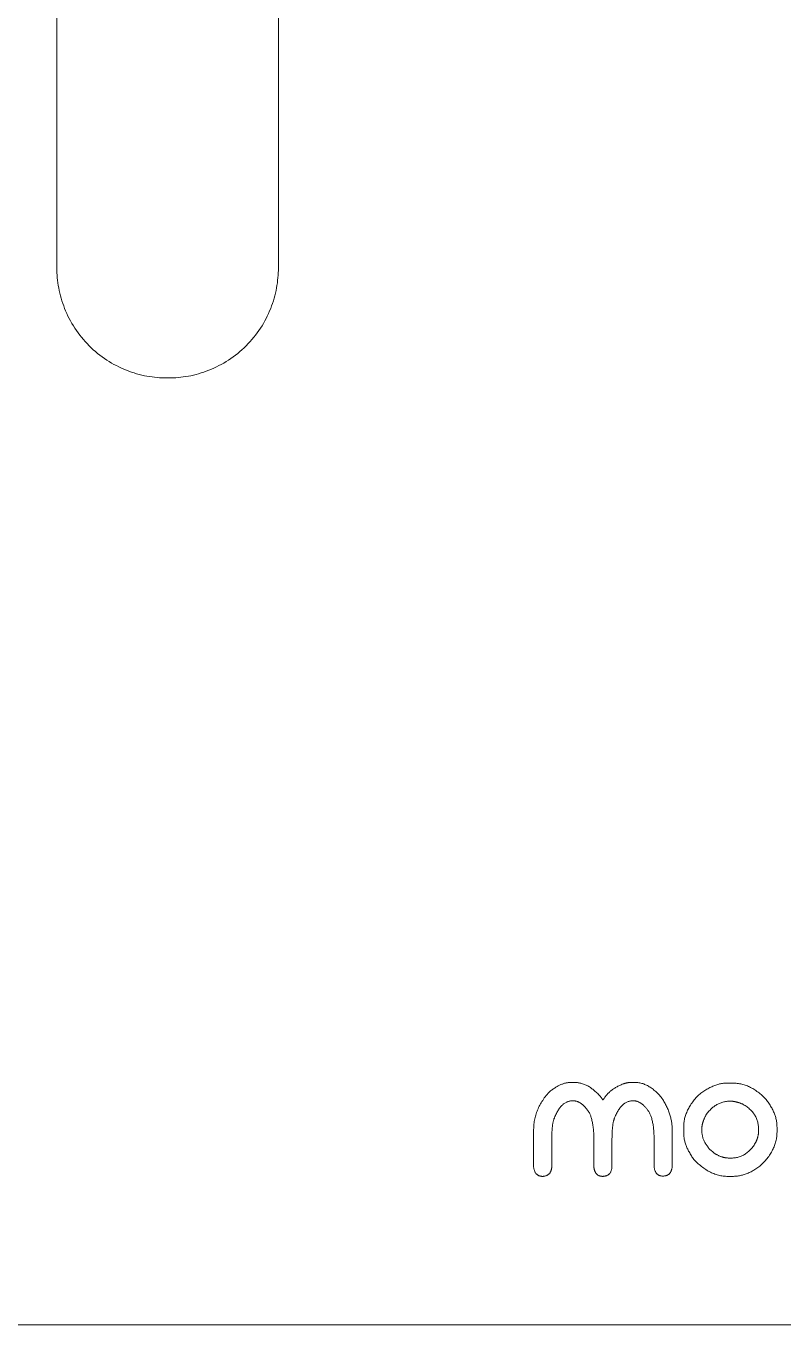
# Model space of a CAD drawing. Header units: metres. Extents: x -2538 to 7610, y -1082 to -498.
# Drawn here: x 1658.1 to 1726.9, y -1081.9 to -963.8 of the extents above; entities that cross this region are included whole.
import ezdxf

# ---------------------------------------------------------------- set-up
doc = ezdxf.new("R2010")
doc.units = ezdxf.units.M
doc.linetypes.add('AUSGEZOGEN', pattern=[0])
doc.layers.add('Standard', color=7, linetype='AUSGEZOGEN', lineweight=25)

msp = doc.modelspace()

# ---------------------------------------------------------------- linework, layer by layer
at = {"layer": 'Standard', "color": 7, "linetype": 'AUSGEZOGEN', "lineweight": 13}
for points in [[(1248.49, -1081.87), (1810.49, -1081.87), (1810.49, -519.87), (1248.49, -519.87), (1248.49, -1081.87)], [(1707.67, -1059.84), (1707.67, -1059.84), (1707.67, -1059.84), (1707.67, -1059.84), (1707.68, -1059.84), (1707.69, -1059.84), (1707.7, -1059.84), (1707.71, -1059.84), (1707.72, -1059.84), (1707.74, -1059.84), (1707.75, -1059.84), (1707.77, -1059.84), (1707.78, -1059.84), (1707.8, -1059.84), (1707.81, -1059.84), (1707.83, -1059.84), (1707.85, -1059.84), (1707.86, -1059.84), (1707.88, -1059.84), (1707.89, -1059.84), (1707.91, -1059.84), (1707.92, -1059.84), (1707.94, -1059.84), (1707.95, -1059.84), (1707.96, -1059.84), (1707.97, -1059.84), (1707.98, -1059.84), (1707.98, -1059.84), (1707.99, -1059.84), (1707.99, -1059.84), (1707.99, -1059.84), (1708.08, -1059.84), (1708.16, -1059.84), (1708.24, -1059.85), (1708.32, -1059.86), (1708.4, -1059.87), (1708.48, -1059.89), (1708.56, -1059.9), (1708.64, -1059.93), (1708.72, -1059.95), (1708.8, -1059.98), (1708.88, -1060.01), (1708.96, -1060.04), (1709.03, -1060.07), (1709.11, -1060.11), (1709.19, -1060.15), (1709.27, -1060.19), (1709.34, -1060.24), (1709.42, -1060.29), (1709.5, -1060.34), (1709.57, -1060.4), (1709.65, -1060.45), (1709.72, -1060.51), (1709.8, -1060.58), (1709.87, -1060.64), (1709.95, -1060.71), (1710.02, -1060.78), (1710.1, -1060.85), (1710.17, -1060.93), (1710.24, -1061.01), (1710.32, -1061.09), (1710.33, -1061.11), (1710.35, -1061.13), (1710.36, -1061.15), (1710.37, -1061.16), (1710.38, -1061.18), (1710.4, -1061.19), (1710.41, -1061.21), (1710.42, -1061.22), (1710.43, -1061.24), (1710.44, -1061.25), (1710.45, -1061.26), (1710.46, -1061.28), (1710.47, -1061.29), (1710.47, -1061.3), (1710.48, -1061.31), (1710.49, -1061.32), (1710.5, -1061.33), (1710.5, -1061.34), (1710.51, -1061.35), (1710.51, -1061.36), (1710.52, -1061.37), (1710.52, -1061.38), (1710.52, -1061.38), (1710.53, -1061.39), (1710.53, -1061.4), (1710.53, -1061.4), (1710.53, -1061.41), (1710.54, -1061.41), (1710.54, -1061.42), (1710.54, -1061.42), (1710.54, -1061.42), (1710.54, -1061.42), (1710.54, -1061.42), (1710.54, -1061.42), (1710.54, -1061.42), (1710.54, -1061.42), (1710.54, -1061.42), (1710.55, -1061.42), (1710.55, -1061.42), (1710.55, -1061.42), (1710.55, -1061.42), (1710.56, -1061.42), (1710.56, -1061.42), (1710.56, -1061.42), (1710.56, -1061.42), (1710.57, -1061.42), (1710.57, -1061.42), (1710.57, -1061.42), (1710.57, -1061.42), (1710.58, -1061.42), (1710.58, -1061.42), (1710.58, -1061.42), (1710.58, -1061.42), (1710.59, -1061.42), (1710.59, -1061.42), (1710.59, -1061.42), (1710.59, -1061.42), (1710.59, -1061.42), (1710.59, -1061.42), (1710.59, -1061.42), (1710.63, -1061.36), (1710.67, -1061.29), (1710.71, -1061.23), (1710.75, -1061.17), (1710.8, -1061.11), (1710.84, -1061.05), (1710.89, -1060.99), (1710.94, -1060.93), (1710.99, -1060.88), (1711.04, -1060.82), (1711.09, -1060.77), (1711.15, -1060.71), (1711.2, -1060.66), (1711.26, -1060.61), (1711.32, -1060.56), (1711.38, -1060.52), (1711.44, -1060.47), (1711.51, -1060.42), (1711.57, -1060.38), (1711.64, -1060.34), (1711.71, -1060.3), (1711.78, -1060.25), (1711.85, -1060.22), (1711.92, -1060.18), (1712, -1060.14), (1712.07, -1060.1), (1712.15, -1060.07), (1712.23, -1060.04), (1712.31, -1060), (1712.4, -1059.97), (1712.42, -1059.96), (1712.44, -1059.96), (1712.47, -1059.95), (1712.49, -1059.94), (1712.51, -1059.93), (1712.54, -1059.92), (1712.56, -1059.92), (1712.59, -1059.91), (1712.61, -1059.9), (1712.64, -1059.9), (1712.66, -1059.89), (1712.68, -1059.89), (1712.71, -1059.88), (1712.73, -1059.87), (1712.76, -1059.87), (1712.78, -1059.87), (1712.81, -1059.86), (1712.83, -1059.86), (1712.86, -1059.85), (1712.88, -1059.85), (1712.91, -1059.85), (1712.93, -1059.85), (1712.96, -1059.84), (1712.98, -1059.84), (1713.01, -1059.84), (1713.03, -1059.84), (1713.06, -1059.84), (1713.08, -1059.84), (1713.11, -1059.84), (1713.13, -1059.84), (1713.14, -1059.84), (1713.14, -1059.84), (1713.14, -1059.84), (1713.15, -1059.84), (1713.16, -1059.84), (1713.17, -1059.84), (1713.18, -1059.84), (1713.19, -1059.84), (1713.2, -1059.84), (1713.22, -1059.84), (1713.23, -1059.84), (1713.25, -1059.84), (1713.27, -1059.84), (1713.28, -1059.84), (1713.3, -1059.84), (1713.31, -1059.84), (1713.33, -1059.84), (1713.35, -1059.84), (1713.36, -1059.84), (1713.38, -1059.84), (1713.39, -1059.84), (1713.4, -1059.84), (1713.42, -1059.84), (1713.43, -1059.84), (1713.44, -1059.84), (1713.45, -1059.84), (1713.45, -1059.84), (1713.46, -1059.84), (1713.46, -1059.84), (1713.46, -1059.84), (1713.55, -1059.84), (1713.64, -1059.84), (1713.73, -1059.85), (1713.82, -1059.86), (1713.91, -1059.88), (1714, -1059.9), (1714.09, -1059.92), (1714.18, -1059.94), (1714.27, -1059.97), (1714.35, -1060.01), (1714.44, -1060.04), (1714.53, -1060.08), (1714.61, -1060.12), (1714.7, -1060.17), (1714.78, -1060.22), (1714.87, -1060.27), (1714.95, -1060.33), (1715.03, -1060.39), (1715.12, -1060.45), (1715.2, -1060.52), (1715.28, -1060.59), (1715.36, -1060.66), (1715.45, -1060.74), (1715.53, -1060.82), (1715.61, -1060.9), (1715.69, -1060.99), (1715.77, -1061.08), (1715.85, -1061.17), (1715.93, -1061.27), (1716.01, -1061.37), (1716.06, -1061.46), (1716.11, -1061.56), (1716.17, -1061.65), (1716.22, -1061.74), (1716.26, -1061.84), (1716.31, -1061.93), (1716.35, -1062.02), (1716.4, -1062.12), (1716.44, -1062.21), (1716.48, -1062.3), (1716.51, -1062.4), (1716.55, -1062.49), (1716.58, -1062.58), (1716.61, -1062.67), (1716.64, -1062.77), (1716.67, -1062.86), (1716.69, -1062.95), (1716.72, -1063.04), (1716.74, -1063.13), (1716.76, -1063.22), (1716.78, -1063.31), (1716.79, -1063.41), (1716.81, -1063.5), (1716.82, -1063.59), (1716.83, -1063.68), (1716.84, -1063.77), (1716.84, -1063.86), (1716.85, -1063.95), (1716.85, -1064.04), (1716.85, -1064.13), (1716.85, -1064.14), (1716.85, -1064.17), (1716.85, -1064.22), (1716.85, -1064.29), (1716.85, -1064.38), (1716.85, -1064.48), (1716.85, -1064.59), (1716.85, -1064.72), (1716.85, -1064.86), (1716.85, -1065), (1716.85, -1065.15), (1716.85, -1065.31), (1716.85, -1065.48), (1716.85, -1065.64), (1716.85, -1065.81), (1716.85, -1065.98), (1716.85, -1066.14), (1716.85, -1066.31), (1716.85, -1066.47), (1716.85, -1066.62), (1716.85, -1066.77), (1716.85, -1066.9), (1716.85, -1067.03), (1716.85, -1067.14), (1716.85, -1067.24), (1716.85, -1067.33), (1716.85, -1067.4), (1716.85, -1067.45), (1716.85, -1067.48), (1716.85, -1067.49), (1716.85, -1067.55), (1716.84, -1067.6), (1716.83, -1067.65), (1716.82, -1067.7), (1716.8, -1067.75), (1716.79, -1067.8), (1716.77, -1067.84), (1716.76, -1067.88), (1716.74, -1067.92), (1716.72, -1067.96), (1716.7, -1068), (1716.67, -1068.03), (1716.65, -1068.07), (1716.62, -1068.1), (1716.6, -1068.13), (1716.57, -1068.16), (1716.54, -1068.18), (1716.51, -1068.2), (1716.47, -1068.23), (1716.44, -1068.25), (1716.4, -1068.26), (1716.36, -1068.28), (1716.32, -1068.29), (1716.28, -1068.31), (1716.24, -1068.32), (1716.2, -1068.32), (1716.15, -1068.33), (1716.1, -1068.34), (1716.05, -1068.34), (1716.01, -1068.34), (1715.96, -1068.34), (1715.92, -1068.34), (1715.87, -1068.33), (1715.83, -1068.32), (1715.79, -1068.32), (1715.75, -1068.31), (1715.72, -1068.29), (1715.68, -1068.28), (1715.65, -1068.26), (1715.61, -1068.25), (1715.58, -1068.23), (1715.55, -1068.2), (1715.52, -1068.18), (1715.49, -1068.16), (1715.47, -1068.13), (1715.44, -1068.1), (1715.41, -1068.07), (1715.39, -1068.03), (1715.37, -1068), (1715.35, -1067.96), (1715.33, -1067.92), (1715.31, -1067.88), (1715.29, -1067.84), (1715.28, -1067.8), (1715.26, -1067.75), (1715.25, -1067.7), (1715.24, -1067.65), (1715.23, -1067.6), (1715.22, -1067.55), (1715.21, -1067.49), (1715.21, -1067.48), (1715.21, -1067.46), (1715.21, -1067.42), (1715.21, -1067.37), (1715.21, -1067.31), (1715.21, -1067.24), (1715.21, -1067.15), (1715.21, -1067.06), (1715.21, -1066.96), (1715.21, -1066.85), (1715.21, -1066.74), (1715.21, -1066.63), (1715.21, -1066.51), (1715.21, -1066.38), (1715.21, -1066.26), (1715.21, -1066.14), (1715.21, -1066.02), (1715.21, -1065.9), (1715.21, -1065.78), (1715.21, -1065.67), (1715.21, -1065.56), (1715.21, -1065.46), (1715.21, -1065.37), (1715.21, -1065.29), (1715.21, -1065.21), (1715.21, -1065.15), (1715.21, -1065.1), (1715.21, -1065.06), (1715.21, -1065.04), (1715.21, -1065.03), (1715.21, -1064.9), (1715.21, -1064.77), (1715.21, -1064.65), (1715.2, -1064.53), (1715.2, -1064.41), (1715.19, -1064.29), (1715.18, -1064.18), (1715.17, -1064.07), (1715.16, -1063.96), (1715.15, -1063.86), (1715.13, -1063.75), (1715.12, -1063.65), (1715.1, -1063.56), (1715.08, -1063.46), (1715.06, -1063.37), (1715.04, -1063.28), (1715.02, -1063.2), (1715, -1063.11), (1714.97, -1063.03), (1714.94, -1062.95), (1714.92, -1062.88), (1714.89, -1062.81), (1714.86, -1062.74), (1714.83, -1062.67), (1714.79, -1062.6), (1714.76, -1062.54), (1714.72, -1062.48), (1714.69, -1062.43), (1714.65, -1062.37), (1714.61, -1062.32), (1714.57, -1062.27), (1714.53, -1062.22), (1714.49, -1062.17), (1714.45, -1062.12), (1714.41, -1062.07), (1714.37, -1062.03), (1714.33, -1061.99), (1714.29, -1061.95), (1714.25, -1061.91), (1714.21, -1061.87), (1714.17, -1061.83), (1714.13, -1061.8), (1714.09, -1061.77), (1714.05, -1061.74), (1714.01, -1061.71), (1713.96, -1061.68), (1713.92, -1061.66), (1713.88, -1061.64), (1713.84, -1061.61), (1713.8, -1061.6), (1713.76, -1061.58), (1713.72, -1061.56), (1713.67, -1061.55), (1713.63, -1061.54), (1713.59, -1061.53), (1713.55, -1061.52), (1713.51, -1061.51), (1713.46, -1061.51), (1713.42, -1061.5), (1713.38, -1061.5), (1713.38, -1061.5), (1713.38, -1061.5), (1713.38, -1061.5), (1713.37, -1061.5), (1713.37, -1061.5), (1713.36, -1061.5), (1713.36, -1061.5), (1713.35, -1061.5), (1713.34, -1061.5), (1713.34, -1061.5), (1713.33, -1061.5), (1713.32, -1061.5), (1713.31, -1061.5), (1713.31, -1061.5), (1713.3, -1061.5), (1713.29, -1061.5), (1713.28, -1061.5), (1713.27, -1061.5), (1713.27, -1061.5), (1713.26, -1061.5), (1713.25, -1061.5), (1713.24, -1061.5), (1713.24, -1061.5), (1713.23, -1061.5), (1713.23, -1061.5), (1713.22, -1061.5), (1713.22, -1061.5), (1713.22, -1061.5), (1713.22, -1061.5), (1713.22, -1061.5), (1713.15, -1061.51), (1713.09, -1061.51), (1713.03, -1061.52), (1712.97, -1061.53), (1712.91, -1061.55), (1712.85, -1061.57), (1712.79, -1061.59), (1712.73, -1061.61), (1712.68, -1061.64), (1712.62, -1061.67), (1712.56, -1061.71), (1712.51, -1061.75), (1712.45, -1061.79), (1712.4, -1061.84), (1712.35, -1061.89), (1712.3, -1061.94), (1712.24, -1062), (1712.19, -1062.06), (1712.14, -1062.12), (1712.09, -1062.18), (1712.04, -1062.25), (1711.99, -1062.33), (1711.95, -1062.4), (1711.9, -1062.48), (1711.85, -1062.57), (1711.81, -1062.65), (1711.76, -1062.74), (1711.72, -1062.84), (1711.67, -1062.93), (1711.63, -1063.04), (1711.61, -1063.07), (1711.6, -1063.11), (1711.58, -1063.15), (1711.57, -1063.19), (1711.55, -1063.24), (1711.54, -1063.28), (1711.53, -1063.33), (1711.52, -1063.38), (1711.5, -1063.43), (1711.49, -1063.49), (1711.48, -1063.54), (1711.47, -1063.6), (1711.46, -1063.66), (1711.45, -1063.73), (1711.45, -1063.79), (1711.44, -1063.86), (1711.43, -1063.93), (1711.42, -1064), (1711.42, -1064.07), (1711.41, -1064.14), (1711.41, -1064.22), (1711.4, -1064.3), (1711.4, -1064.38), (1711.39, -1064.46), (1711.39, -1064.55), (1711.39, -1064.64), (1711.39, -1064.72), (1711.39, -1064.82), (1711.38, -1064.91), (1711.38, -1065), (1711.38, -1065.01), (1711.38, -1065.04), (1711.38, -1065.07), (1711.38, -1065.13), (1711.38, -1065.19), (1711.38, -1065.27), (1711.38, -1065.35), (1711.38, -1065.45), (1711.38, -1065.55), (1711.38, -1065.66), (1711.38, -1065.77), (1711.38, -1065.89), (1711.38, -1066.01), (1711.38, -1066.14), (1711.38, -1066.26), (1711.38, -1066.39), (1711.38, -1066.51), (1711.38, -1066.63), (1711.38, -1066.75), (1711.38, -1066.87), (1711.38, -1066.98), (1711.38, -1067.08), (1711.38, -1067.17), (1711.38, -1067.26), (1711.38, -1067.33), (1711.38, -1067.4), (1711.38, -1067.45), (1711.38, -1067.49), (1711.38, -1067.51), (1711.38, -1067.52), (1711.38, -1067.58), (1711.37, -1067.63), (1711.36, -1067.68), (1711.35, -1067.73), (1711.34, -1067.78), (1711.32, -1067.82), (1711.31, -1067.87), (1711.29, -1067.91), (1711.27, -1067.95), (1711.25, -1067.99), (1711.23, -1068.03), (1711.21, -1068.06), (1711.18, -1068.09), (1711.16, -1068.13), (1711.13, -1068.16), (1711.1, -1068.18), (1711.07, -1068.21), (1711.04, -1068.23), (1711, -1068.25), (1710.97, -1068.27), (1710.93, -1068.29), (1710.89, -1068.31), (1710.85, -1068.32), (1710.81, -1068.33), (1710.77, -1068.34), (1710.73, -1068.35), (1710.68, -1068.36), (1710.63, -1068.36), (1710.59, -1068.37), (1710.54, -1068.37), (1710.49, -1068.37), (1710.45, -1068.36), (1710.41, -1068.36), (1710.36, -1068.35), (1710.32, -1068.34), (1710.29, -1068.33), (1710.25, -1068.32), (1710.21, -1068.31), (1710.18, -1068.29), (1710.14, -1068.27), (1710.11, -1068.25), (1710.08, -1068.23), (1710.05, -1068.21), (1710.02, -1068.18), (1710, -1068.16), (1709.97, -1068.13), (1709.95, -1068.09), (1709.92, -1068.06), (1709.9, -1068.03), (1709.88, -1067.99), (1709.86, -1067.95), (1709.84, -1067.91), (1709.83, -1067.87), (1709.81, -1067.82), (1709.8, -1067.78), (1709.78, -1067.73), (1709.77, -1067.68), (1709.76, -1067.63), (1709.75, -1067.58), (1709.74, -1067.52), (1709.74, -1067.51), (1709.74, -1067.49), (1709.74, -1067.45), (1709.74, -1067.4), (1709.74, -1067.34), (1709.74, -1067.26), (1709.74, -1067.18), (1709.74, -1067.08), (1709.74, -1066.98), (1709.74, -1066.87), (1709.74, -1066.76), (1709.74, -1066.64), (1709.74, -1066.52), (1709.74, -1066.4), (1709.74, -1066.28), (1709.74, -1066.15), (1709.74, -1066.03), (1709.74, -1065.91), (1709.74, -1065.79), (1709.74, -1065.68), (1709.74, -1065.57), (1709.74, -1065.47), (1709.74, -1065.37), (1709.74, -1065.29), (1709.74, -1065.22), (1709.74, -1065.15), (1709.74, -1065.1), (1709.74, -1065.06), (1709.74, -1065.04), (1709.74, -1065.03), (1709.74, -1064.9), (1709.74, -1064.77), (1709.74, -1064.65), (1709.73, -1064.53), (1709.73, -1064.41), (1709.72, -1064.29), (1709.71, -1064.18), (1709.7, -1064.07), (1709.69, -1063.96), (1709.68, -1063.86), (1709.66, -1063.75), (1709.65, -1063.65), (1709.63, -1063.56), (1709.61, -1063.46), (1709.59, -1063.37), (1709.57, -1063.28), (1709.55, -1063.2), (1709.53, -1063.11), (1709.5, -1063.03), (1709.48, -1062.95), (1709.45, -1062.88), (1709.42, -1062.81), (1709.39, -1062.74), (1709.36, -1062.67), (1709.33, -1062.6), (1709.29, -1062.54), (1709.26, -1062.48), (1709.22, -1062.43), (1709.18, -1062.37), (1709.14, -1062.32), (1709.1, -1062.27), (1709.06, -1062.22), (1709.02, -1062.17), (1708.98, -1062.12), (1708.94, -1062.07), (1708.9, -1062.03), (1708.86, -1061.99), (1708.82, -1061.95), (1708.78, -1061.91), (1708.74, -1061.87), (1708.7, -1061.83), (1708.66, -1061.8), (1708.62, -1061.77), (1708.58, -1061.74), (1708.54, -1061.71), (1708.5, -1061.68), (1708.45, -1061.66), (1708.41, -1061.64), (1708.37, -1061.61), (1708.33, -1061.6), (1708.29, -1061.58), (1708.25, -1061.56), (1708.21, -1061.55), (1708.16, -1061.54), (1708.12, -1061.53), (1708.08, -1061.52), (1708.04, -1061.51), (1708, -1061.51), (1707.95, -1061.5), (1707.91, -1061.5), (1707.91, -1061.5), (1707.91, -1061.5), (1707.91, -1061.5), (1707.9, -1061.5), (1707.9, -1061.5), (1707.89, -1061.5), (1707.89, -1061.5), (1707.88, -1061.5), (1707.88, -1061.5), (1707.87, -1061.5), (1707.86, -1061.5), (1707.85, -1061.5), (1707.85, -1061.5), (1707.84, -1061.5), (1707.83, -1061.5), (1707.82, -1061.5), (1707.81, -1061.5), (1707.81, -1061.5), (1707.8, -1061.5), (1707.79, -1061.5), (1707.78, -1061.5), (1707.78, -1061.5), (1707.77, -1061.5), (1707.76, -1061.5), (1707.76, -1061.5), (1707.76, -1061.5), (1707.75, -1061.5), (1707.75, -1061.5), (1707.75, -1061.5), (1707.75, -1061.5), (1707.68, -1061.51), (1707.62, -1061.51), (1707.56, -1061.52), (1707.5, -1061.53), (1707.44, -1061.55), (1707.38, -1061.57), (1707.32, -1061.59), (1707.27, -1061.61), (1707.21, -1061.64), (1707.15, -1061.67), (1707.1, -1061.71), (1707.04, -1061.75), (1706.99, -1061.79), (1706.93, -1061.84), (1706.88, -1061.89), (1706.83, -1061.94), (1706.77, -1062), (1706.72, -1062.06), (1706.67, -1062.12), (1706.62, -1062.18), (1706.57, -1062.25), (1706.53, -1062.33), (1706.48, -1062.4), (1706.43, -1062.48), (1706.38, -1062.57), (1706.34, -1062.65), (1706.29, -1062.74), (1706.25, -1062.84), (1706.2, -1062.93), (1706.16, -1063.04), (1706.15, -1063.07), (1706.13, -1063.11), (1706.11, -1063.15), (1706.1, -1063.19), (1706.09, -1063.24), (1706.07, -1063.28), (1706.06, -1063.33), (1706.05, -1063.38), (1706.04, -1063.43), (1706.02, -1063.49), (1706.01, -1063.54), (1706, -1063.6), (1705.99, -1063.66), (1705.99, -1063.73), (1705.98, -1063.79), (1705.97, -1063.86), (1705.96, -1063.93), (1705.95, -1064), (1705.95, -1064.07), (1705.94, -1064.14), (1705.94, -1064.22), (1705.93, -1064.3), (1705.93, -1064.38), (1705.93, -1064.46), (1705.92, -1064.55), (1705.92, -1064.64), (1705.92, -1064.72), (1705.92, -1064.82), (1705.92, -1064.91), (1705.92, -1065), (1705.92, -1065.01), (1705.92, -1065.04), (1705.92, -1065.07), (1705.92, -1065.13), (1705.92, -1065.19), (1705.92, -1065.27), (1705.92, -1065.35), (1705.92, -1065.45), (1705.92, -1065.55), (1705.92, -1065.66), (1705.92, -1065.77), (1705.92, -1065.89), (1705.92, -1066.01), (1705.92, -1066.14), (1705.92, -1066.26), (1705.92, -1066.39), (1705.92, -1066.51), (1705.92, -1066.63), (1705.92, -1066.75), (1705.92, -1066.87), (1705.92, -1066.98), (1705.92, -1067.08), (1705.92, -1067.17), (1705.92, -1067.26), (1705.92, -1067.33), (1705.92, -1067.4), (1705.92, -1067.45), (1705.92, -1067.49), (1705.92, -1067.51), (1705.92, -1067.52), (1705.91, -1067.58), (1705.9, -1067.63), (1705.89, -1067.68), (1705.88, -1067.73), (1705.87, -1067.78), (1705.85, -1067.82), (1705.84, -1067.87), (1705.82, -1067.91), (1705.8, -1067.95), (1705.78, -1067.99), (1705.76, -1068.03), (1705.74, -1068.06), (1705.71, -1068.09), (1705.69, -1068.13), (1705.66, -1068.16), (1705.63, -1068.18), (1705.6, -1068.21), (1705.57, -1068.23), (1705.53, -1068.25), (1705.5, -1068.27), (1705.46, -1068.29), (1705.42, -1068.31), (1705.39, -1068.32), (1705.34, -1068.33), (1705.3, -1068.34), (1705.26, -1068.35), (1705.21, -1068.36), (1705.17, -1068.36), (1705.12, -1068.37), (1705.07, -1068.37), (1705.02, -1068.37), (1704.98, -1068.36), (1704.94, -1068.36), (1704.9, -1068.35), (1704.86, -1068.34), (1704.82, -1068.33), (1704.78, -1068.32), (1704.74, -1068.31), (1704.71, -1068.29), (1704.68, -1068.27), (1704.64, -1068.25), (1704.61, -1068.23), (1704.58, -1068.21), (1704.55, -1068.18), (1704.53, -1068.16), (1704.5, -1068.13), (1704.48, -1068.09), (1704.45, -1068.06), (1704.43, -1068.03), (1704.41, -1067.99), (1704.39, -1067.95), (1704.37, -1067.91), (1704.36, -1067.87), (1704.34, -1067.82), (1704.33, -1067.78), (1704.31, -1067.73), (1704.3, -1067.68), (1704.29, -1067.63), (1704.28, -1067.58), (1704.27, -1067.52), (1704.27, -1067.51), (1704.27, -1067.48), (1704.27, -1067.42), (1704.27, -1067.35), (1704.27, -1067.27), (1704.27, -1067.16), (1704.27, -1067.05), (1704.27, -1066.92), (1704.27, -1066.78), (1704.27, -1066.63), (1704.27, -1066.48), (1704.27, -1066.32), (1704.27, -1066.15), (1704.27, -1065.98), (1704.27, -1065.81), (1704.27, -1065.64), (1704.27, -1065.47), (1704.27, -1065.3), (1704.27, -1065.14), (1704.27, -1064.99), (1704.27, -1064.84), (1704.27, -1064.7), (1704.27, -1064.57), (1704.27, -1064.46), (1704.27, -1064.35), (1704.27, -1064.27), (1704.27, -1064.2), (1704.27, -1064.15), (1704.27, -1064.11), (1704.27, -1064.1), (1704.28, -1063.98), (1704.28, -1063.86), (1704.29, -1063.74), (1704.3, -1063.62), (1704.31, -1063.5), (1704.33, -1063.38), (1704.35, -1063.26), (1704.37, -1063.15), (1704.4, -1063.03), (1704.43, -1062.91), (1704.46, -1062.8), (1704.5, -1062.68), (1704.54, -1062.57), (1704.58, -1062.45), (1704.62, -1062.34), (1704.67, -1062.23), (1704.72, -1062.12), (1704.78, -1062), (1704.83, -1061.89), (1704.89, -1061.78), (1704.96, -1061.67), (1705.02, -1061.56), (1705.09, -1061.46), (1705.17, -1061.35), (1705.24, -1061.24), (1705.32, -1061.13), (1705.4, -1061.03), (1705.49, -1060.92), (1705.58, -1060.82), (1705.67, -1060.71), (1705.74, -1060.65), (1705.81, -1060.6), (1705.88, -1060.54), (1705.94, -1060.49), (1706.01, -1060.44), (1706.08, -1060.4), (1706.15, -1060.35), (1706.22, -1060.31), (1706.29, -1060.26), (1706.35, -1060.22), (1706.42, -1060.19), (1706.49, -1060.15), (1706.55, -1060.12), (1706.62, -1060.08), (1706.69, -1060.05), (1706.75, -1060.03), (1706.82, -1060), (1706.89, -1059.98), (1706.95, -1059.95), (1707.02, -1059.93), (1707.08, -1059.91), (1707.15, -1059.9), (1707.21, -1059.88), (1707.28, -1059.87), (1707.34, -1059.86), (1707.41, -1059.85), (1707.47, -1059.84), (1707.54, -1059.84), (1707.6, -1059.84), (1707.67, -1059.84)], [(1721.86, -1059.89), (1721.87, -1059.89), (1721.87, -1059.89), (1721.88, -1059.89), (1721.89, -1059.89), (1721.9, -1059.89), (1721.91, -1059.89), (1721.93, -1059.89), (1721.95, -1059.89), (1721.97, -1059.89), (1721.99, -1059.89), (1722.01, -1059.89), (1722.04, -1059.89), (1722.06, -1059.89), (1722.09, -1059.89), (1722.11, -1059.89), (1722.13, -1059.89), (1722.16, -1059.89), (1722.18, -1059.89), (1722.21, -1059.89), (1722.23, -1059.89), (1722.25, -1059.89), (1722.27, -1059.89), (1722.29, -1059.89), (1722.3, -1059.89), (1722.32, -1059.89), (1722.33, -1059.89), (1722.34, -1059.89), (1722.35, -1059.89), (1722.35, -1059.89), (1722.36, -1059.89), (1722.46, -1059.89), (1722.57, -1059.9), (1722.67, -1059.9), (1722.77, -1059.92), (1722.88, -1059.93), (1722.98, -1059.95), (1723.08, -1059.97), (1723.18, -1059.99), (1723.28, -1060.02), (1723.39, -1060.05), (1723.49, -1060.08), (1723.59, -1060.11), (1723.69, -1060.15), (1723.78, -1060.19), (1723.88, -1060.24), (1723.98, -1060.29), (1724.08, -1060.34), (1724.18, -1060.39), (1724.27, -1060.45), (1724.37, -1060.51), (1724.47, -1060.57), (1724.56, -1060.64), (1724.66, -1060.71), (1724.75, -1060.78), (1724.85, -1060.86), (1724.94, -1060.94), (1725.03, -1061.02), (1725.12, -1061.11), (1725.22, -1061.19), (1725.31, -1061.29), (1725.38, -1061.37), (1725.45, -1061.46), (1725.51, -1061.55), (1725.57, -1061.63), (1725.63, -1061.72), (1725.69, -1061.81), (1725.75, -1061.89), (1725.8, -1061.98), (1725.85, -1062.07), (1725.9, -1062.15), (1725.95, -1062.24), (1725.99, -1062.33), (1726.03, -1062.42), (1726.07, -1062.5), (1726.11, -1062.59), (1726.14, -1062.68), (1726.17, -1062.77), (1726.2, -1062.85), (1726.23, -1062.94), (1726.26, -1063.03), (1726.28, -1063.12), (1726.3, -1063.2), (1726.32, -1063.29), (1726.33, -1063.38), (1726.35, -1063.47), (1726.36, -1063.56), (1726.36, -1063.65), (1726.37, -1063.73), (1726.37, -1063.82), (1726.38, -1063.91), (1726.38, -1063.91), (1726.38, -1063.92), (1726.38, -1063.92), (1726.38, -1063.93), (1726.38, -1063.94), (1726.38, -1063.96), (1726.38, -1063.97), (1726.38, -1063.99), (1726.38, -1064), (1726.38, -1064.02), (1726.38, -1064.04), (1726.38, -1064.06), (1726.38, -1064.09), (1726.38, -1064.11), (1726.38, -1064.13), (1726.38, -1064.15), (1726.38, -1064.17), (1726.38, -1064.19), (1726.38, -1064.21), (1726.38, -1064.23), (1726.38, -1064.25), (1726.38, -1064.27), (1726.38, -1064.29), (1726.38, -1064.3), (1726.38, -1064.32), (1726.38, -1064.33), (1726.38, -1064.34), (1726.38, -1064.34), (1726.38, -1064.35), (1726.38, -1064.35), (1726.37, -1064.45), (1726.37, -1064.56), (1726.36, -1064.66), (1726.35, -1064.76), (1726.34, -1064.86), (1726.32, -1064.97), (1726.3, -1065.07), (1726.28, -1065.17), (1726.25, -1065.27), (1726.22, -1065.37), (1726.19, -1065.47), (1726.15, -1065.57), (1726.11, -1065.67), (1726.07, -1065.77), (1726.03, -1065.87), (1725.98, -1065.97), (1725.93, -1066.06), (1725.87, -1066.16), (1725.82, -1066.26), (1725.76, -1066.36), (1725.69, -1066.45), (1725.63, -1066.55), (1725.56, -1066.64), (1725.48, -1066.74), (1725.41, -1066.83), (1725.33, -1066.93), (1725.25, -1067.02), (1725.16, -1067.11), (1725.07, -1067.21), (1724.98, -1067.3), (1724.89, -1067.37), (1724.81, -1067.44), (1724.72, -1067.5), (1724.63, -1067.57), (1724.55, -1067.63), (1724.46, -1067.68), (1724.37, -1067.74), (1724.28, -1067.79), (1724.2, -1067.84), (1724.11, -1067.89), (1724.02, -1067.94), (1723.93, -1067.98), (1723.85, -1068.02), (1723.76, -1068.06), (1723.67, -1068.1), (1723.58, -1068.13), (1723.5, -1068.17), (1723.41, -1068.2), (1723.32, -1068.22), (1723.23, -1068.25), (1723.15, -1068.27), (1723.06, -1068.29), (1722.97, -1068.31), (1722.88, -1068.32), (1722.8, -1068.34), (1722.71, -1068.35), (1722.62, -1068.36), (1722.53, -1068.36), (1722.44, -1068.37), (1722.36, -1068.37), (1722.35, -1068.37), (1722.35, -1068.37), (1722.34, -1068.37), (1722.33, -1068.37), (1722.32, -1068.37), (1722.31, -1068.37), (1722.3, -1068.37), (1722.28, -1068.37), (1722.26, -1068.37), (1722.24, -1068.37), (1722.22, -1068.37), (1722.2, -1068.37), (1722.18, -1068.37), (1722.16, -1068.37), (1722.14, -1068.37), (1722.12, -1068.37), (1722.09, -1068.37), (1722.07, -1068.37), (1722.05, -1068.37), (1722.03, -1068.37), (1722.01, -1068.37), (1721.99, -1068.37), (1721.98, -1068.37), (1721.96, -1068.37), (1721.95, -1068.37), (1721.94, -1068.37), (1721.93, -1068.37), (1721.92, -1068.37), (1721.92, -1068.37), (1721.92, -1068.37), (1721.81, -1068.37), (1721.7, -1068.36), (1721.59, -1068.35), (1721.48, -1068.34), (1721.38, -1068.32), (1721.27, -1068.31), (1721.16, -1068.28), (1721.06, -1068.26), (1720.95, -1068.23), (1720.85, -1068.2), (1720.74, -1068.16), (1720.64, -1068.12), (1720.53, -1068.08), (1720.43, -1068.03), (1720.33, -1067.98), (1720.22, -1067.93), (1720.12, -1067.88), (1720.02, -1067.82), (1719.92, -1067.75), (1719.82, -1067.69), (1719.72, -1067.62), (1719.61, -1067.54), (1719.52, -1067.47), (1719.42, -1067.39), (1719.32, -1067.3), (1719.22, -1067.22), (1719.12, -1067.13), (1719.02, -1067.03), (1718.93, -1066.94), (1718.83, -1066.84), (1718.77, -1066.75), (1718.71, -1066.66), (1718.65, -1066.58), (1718.6, -1066.49), (1718.54, -1066.4), (1718.49, -1066.32), (1718.45, -1066.23), (1718.4, -1066.15), (1718.35, -1066.07), (1718.31, -1065.98), (1718.27, -1065.9), (1718.23, -1065.82), (1718.2, -1065.73), (1718.16, -1065.65), (1718.13, -1065.57), (1718.1, -1065.49), (1718.07, -1065.4), (1718.05, -1065.32), (1718.02, -1065.24), (1718, -1065.16), (1717.98, -1065.08), (1717.96, -1065), (1717.95, -1064.92), (1717.94, -1064.84), (1717.92, -1064.76), (1717.92, -1064.69), (1717.91, -1064.61), (1717.9, -1064.53), (1717.9, -1064.45), (1717.9, -1064.38), (1717.9, -1064.37), (1717.9, -1064.37), (1717.9, -1064.36), (1717.9, -1064.35), (1717.9, -1064.34), (1717.9, -1064.32), (1717.9, -1064.31), (1717.9, -1064.29), (1717.9, -1064.27), (1717.9, -1064.25), (1717.9, -1064.23), (1717.9, -1064.2), (1717.9, -1064.18), (1717.9, -1064.15), (1717.9, -1064.13), (1717.9, -1064.1), (1717.9, -1064.08), (1717.9, -1064.06), (1717.9, -1064.03), (1717.9, -1064.01), (1717.9, -1063.99), (1717.9, -1063.97), (1717.9, -1063.95), (1717.9, -1063.93), (1717.9, -1063.92), (1717.9, -1063.91), (1717.9, -1063.9), (1717.9, -1063.89), (1717.9, -1063.88), (1717.9, -1063.88), (1717.9, -1063.79), (1717.9, -1063.69), (1717.91, -1063.6), (1717.92, -1063.5), (1717.93, -1063.41), (1717.95, -1063.31), (1717.97, -1063.21), (1717.99, -1063.12), (1718.01, -1063.02), (1718.04, -1062.93), (1718.07, -1062.83), (1718.1, -1062.74), (1718.14, -1062.64), (1718.18, -1062.55), (1718.22, -1062.45), (1718.26, -1062.36), (1718.31, -1062.26), (1718.36, -1062.17), (1718.41, -1062.08), (1718.47, -1061.98), (1718.53, -1061.89), (1718.59, -1061.79), (1718.65, -1061.7), (1718.72, -1061.6), (1718.79, -1061.51), (1718.86, -1061.42), (1718.94, -1061.32), (1719.02, -1061.23), (1719.1, -1061.13), (1719.18, -1061.04), (1719.28, -1060.96), (1719.37, -1060.89), (1719.46, -1060.82), (1719.55, -1060.75), (1719.64, -1060.69), (1719.73, -1060.63), (1719.82, -1060.57), (1719.91, -1060.51), (1720, -1060.45), (1720.1, -1060.4), (1720.19, -1060.35), (1720.28, -1060.3), (1720.37, -1060.26), (1720.45, -1060.22), (1720.54, -1060.18), (1720.63, -1060.14), (1720.72, -1060.11), (1720.81, -1060.07), (1720.9, -1060.05), (1720.99, -1060.02), (1721.08, -1059.99), (1721.17, -1059.97), (1721.25, -1059.95), (1721.34, -1059.94), (1721.43, -1059.92), (1721.52, -1059.91), (1721.6, -1059.9), (1721.69, -1059.9), (1721.78, -1059.89), (1721.86, -1059.89)], [(1719.54, -1064.13), (1719.54, -1064.21), (1719.54, -1064.29), (1719.55, -1064.36), (1719.56, -1064.44), (1719.57, -1064.51), (1719.58, -1064.59), (1719.6, -1064.66), (1719.61, -1064.74), (1719.63, -1064.81), (1719.65, -1064.88), (1719.68, -1064.95), (1719.71, -1065.02), (1719.73, -1065.09), (1719.77, -1065.16), (1719.8, -1065.23), (1719.83, -1065.3), (1719.87, -1065.37), (1719.91, -1065.43), (1719.96, -1065.5), (1720, -1065.57), (1720.05, -1065.63), (1720.1, -1065.69), (1720.15, -1065.76), (1720.2, -1065.82), (1720.26, -1065.88), (1720.32, -1065.94), (1720.38, -1066), (1720.44, -1066.06), (1720.51, -1066.12), (1720.58, -1066.18), (1720.62, -1066.21), (1720.67, -1066.25), (1720.72, -1066.28), (1720.77, -1066.31), (1720.81, -1066.34), (1720.86, -1066.37), (1720.91, -1066.39), (1720.95, -1066.42), (1721, -1066.44), (1721.05, -1066.47), (1721.1, -1066.49), (1721.14, -1066.51), (1721.19, -1066.53), (1721.24, -1066.55), (1721.29, -1066.57), (1721.34, -1066.59), (1721.39, -1066.6), (1721.43, -1066.62), (1721.48, -1066.63), (1721.53, -1066.64), (1721.58, -1066.65), (1721.63, -1066.66), (1721.68, -1066.67), (1721.73, -1066.68), (1721.78, -1066.68), (1721.83, -1066.69), (1721.88, -1066.69), (1721.93, -1066.7), (1721.98, -1066.7), (1722.03, -1066.7), (1722.03, -1066.7), (1722.03, -1066.7), (1722.03, -1066.7), (1722.04, -1066.7), (1722.04, -1066.7), (1722.05, -1066.7), (1722.06, -1066.7), (1722.07, -1066.7), (1722.07, -1066.7), (1722.08, -1066.7), (1722.09, -1066.7), (1722.1, -1066.7), (1722.12, -1066.7), (1722.13, -1066.7), (1722.14, -1066.7), (1722.15, -1066.7), (1722.16, -1066.7), (1722.17, -1066.7), (1722.18, -1066.7), (1722.19, -1066.7), (1722.2, -1066.7), (1722.21, -1066.7), (1722.22, -1066.7), (1722.22, -1066.7), (1722.23, -1066.7), (1722.24, -1066.7), (1722.24, -1066.7), (1722.24, -1066.7), (1722.25, -1066.7), (1722.25, -1066.7), (1722.34, -1066.7), (1722.43, -1066.69), (1722.52, -1066.68), (1722.6, -1066.67), (1722.69, -1066.66), (1722.78, -1066.64), (1722.86, -1066.62), (1722.94, -1066.6), (1723.03, -1066.57), (1723.11, -1066.54), (1723.19, -1066.5), (1723.26, -1066.47), (1723.34, -1066.43), (1723.42, -1066.38), (1723.49, -1066.34), (1723.56, -1066.29), (1723.64, -1066.23), (1723.71, -1066.18), (1723.78, -1066.12), (1723.84, -1066.06), (1723.91, -1065.99), (1723.98, -1065.92), (1724.04, -1065.85), (1724.11, -1065.77), (1724.17, -1065.69), (1724.23, -1065.61), (1724.29, -1065.53), (1724.35, -1065.44), (1724.4, -1065.35), (1724.46, -1065.25), (1724.48, -1065.22), (1724.49, -1065.18), (1724.51, -1065.15), (1724.52, -1065.12), (1724.54, -1065.08), (1724.55, -1065.05), (1724.56, -1065.01), (1724.57, -1064.98), (1724.59, -1064.94), (1724.6, -1064.91), (1724.61, -1064.88), (1724.62, -1064.84), (1724.63, -1064.8), (1724.64, -1064.77), (1724.65, -1064.73), (1724.65, -1064.7), (1724.66, -1064.66), (1724.67, -1064.63), (1724.67, -1064.59), (1724.68, -1064.55), (1724.69, -1064.52), (1724.69, -1064.48), (1724.69, -1064.44), (1724.7, -1064.41), (1724.7, -1064.37), (1724.7, -1064.33), (1724.7, -1064.3), (1724.71, -1064.26), (1724.71, -1064.22), (1724.71, -1064.18), (1724.71, -1064.18), (1724.71, -1064.18), (1724.71, -1064.18), (1724.71, -1064.18), (1724.71, -1064.18), (1724.71, -1064.17), (1724.71, -1064.17), (1724.71, -1064.16), (1724.71, -1064.16), (1724.71, -1064.16), (1724.71, -1064.15), (1724.71, -1064.15), (1724.71, -1064.14), (1724.71, -1064.13), (1724.71, -1064.13), (1724.71, -1064.12), (1724.71, -1064.12), (1724.71, -1064.11), (1724.71, -1064.11), (1724.71, -1064.1), (1724.71, -1064.1), (1724.71, -1064.09), (1724.71, -1064.09), (1724.71, -1064.09), (1724.71, -1064.08), (1724.71, -1064.08), (1724.71, -1064.08), (1724.71, -1064.08), (1724.71, -1064.07), (1724.71, -1064.07), (1724.71, -1063.98), (1724.7, -1063.89), (1724.69, -1063.8), (1724.68, -1063.71), (1724.67, -1063.62), (1724.65, -1063.53), (1724.63, -1063.44), (1724.61, -1063.36), (1724.58, -1063.28), (1724.55, -1063.19), (1724.52, -1063.11), (1724.48, -1063.03), (1724.45, -1062.95), (1724.4, -1062.88), (1724.36, -1062.8), (1724.31, -1062.73), (1724.26, -1062.66), (1724.21, -1062.58), (1724.15, -1062.51), (1724.09, -1062.45), (1724.02, -1062.38), (1723.96, -1062.31), (1723.89, -1062.25), (1723.81, -1062.18), (1723.74, -1062.12), (1723.66, -1062.06), (1723.58, -1062), (1723.49, -1061.94), (1723.4, -1061.89), (1723.31, -1061.83), (1723.27, -1061.81), (1723.23, -1061.79), (1723.19, -1061.77), (1723.14, -1061.76), (1723.1, -1061.74), (1723.06, -1061.72), (1723.02, -1061.71), (1722.98, -1061.69), (1722.94, -1061.68), (1722.9, -1061.66), (1722.86, -1061.65), (1722.82, -1061.64), (1722.78, -1061.63), (1722.74, -1061.62), (1722.7, -1061.61), (1722.66, -1061.6), (1722.62, -1061.59), (1722.58, -1061.58), (1722.55, -1061.57), (1722.51, -1061.56), (1722.47, -1061.56), (1722.43, -1061.55), (1722.39, -1061.55), (1722.36, -1061.54), (1722.32, -1061.54), (1722.28, -1061.54), (1722.25, -1061.53), (1722.21, -1061.53), (1722.17, -1061.53), (1722.14, -1061.53), (1722.05, -1061.53), (1721.96, -1061.54), (1721.88, -1061.54), (1721.79, -1061.55), (1721.71, -1061.57), (1721.62, -1061.58), (1721.54, -1061.6), (1721.46, -1061.62), (1721.38, -1061.64), (1721.3, -1061.67), (1721.22, -1061.7), (1721.15, -1061.73), (1721.07, -1061.77), (1720.99, -1061.81), (1720.92, -1061.85), (1720.85, -1061.89), (1720.77, -1061.94), (1720.7, -1061.98), (1720.63, -1062.04), (1720.56, -1062.09), (1720.49, -1062.15), (1720.43, -1062.21), (1720.36, -1062.27), (1720.3, -1062.34), (1720.23, -1062.4), (1720.17, -1062.48), (1720.1, -1062.55), (1720.04, -1062.63), (1719.98, -1062.71), (1719.92, -1062.79), (1719.9, -1062.84), (1719.87, -1062.89), (1719.85, -1062.93), (1719.83, -1062.98), (1719.81, -1063.03), (1719.78, -1063.07), (1719.76, -1063.12), (1719.75, -1063.17), (1719.73, -1063.21), (1719.71, -1063.26), (1719.69, -1063.31), (1719.68, -1063.35), (1719.66, -1063.4), (1719.65, -1063.44), (1719.63, -1063.49), (1719.62, -1063.53), (1719.61, -1063.58), (1719.6, -1063.62), (1719.59, -1063.66), (1719.58, -1063.71), (1719.57, -1063.75), (1719.57, -1063.79), (1719.56, -1063.84), (1719.55, -1063.88), (1719.55, -1063.92), (1719.55, -1063.96), (1719.54, -1064), (1719.54, -1064.05), (1719.54, -1064.09), (1719.54, -1064.13)]]:
    msp.add_lwpolyline(points, close=True, dxfattribs=at)
msp.add_lwpolyline([(1660.95, -898.71), (1660.95, -985.82), (1660.96, -986.04), (1660.96, -986.26), (1660.98, -986.49), (1660.99, -986.72), (1661.02, -986.94), (1661.05, -987.17), (1661.08, -987.41), (1661.12, -987.64), (1661.17, -987.87), (1661.22, -988.1), (1661.28, -988.34), (1661.34, -988.57), (1661.41, -988.8), (1661.49, -989.04), (1661.57, -989.27), (1661.66, -989.5), (1661.75, -989.73), (1661.85, -989.96), (1661.96, -990.19), (1662.07, -990.41), (1662.19, -990.63), (1662.31, -990.86), (1662.45, -991.07), (1662.58, -991.29), (1662.73, -991.5), (1662.88, -991.71), (1663.03, -991.92), (1663.19, -992.12), (1663.36, -992.32), (1663.53, -992.51), (1663.7, -992.7), (1663.88, -992.89), (1664.07, -993.07), (1664.26, -993.25), (1664.45, -993.42), (1664.65, -993.58), (1664.85, -993.74), (1665.06, -993.9), (1665.27, -994.04), (1665.48, -994.19), (1665.7, -994.33), (1665.92, -994.46), (1666.14, -994.58), (1666.36, -994.7), (1666.59, -994.81), (1666.81, -994.92), (1667.04, -995.02), (1667.27, -995.12), (1667.5, -995.2), (1667.74, -995.29), (1667.97, -995.36), (1668.2, -995.43), (1668.44, -995.5), (1668.67, -995.55), (1668.9, -995.61), (1669.13, -995.65), (1669.37, -995.69), (1669.6, -995.73), (1669.83, -995.75), (1670.05, -995.78), (1670.28, -995.8), (1670.51, -995.81), (1670.73, -995.82), (1670.95, -995.82), (1671.08, -995.82), (1671.3, -995.82), (1671.52, -995.81), (1671.75, -995.8), (1671.98, -995.78), (1672.21, -995.75), (1672.44, -995.73), (1672.67, -995.69), (1672.9, -995.65), (1673.13, -995.61), (1673.36, -995.55), (1673.6, -995.5), (1673.83, -995.43), (1674.06, -995.36), (1674.3, -995.29), (1674.53, -995.2), (1674.76, -995.12), (1674.99, -995.02), (1675.22, -994.92), (1675.45, -994.81), (1675.67, -994.7), (1675.89, -994.58), (1676.12, -994.46), (1676.33, -994.33), (1676.55, -994.19), (1676.76, -994.04), (1676.97, -993.9), (1677.18, -993.74), (1677.38, -993.58), (1677.58, -993.42), (1677.77, -993.25), (1677.96, -993.07), (1678.15, -992.89), (1678.33, -992.7), (1678.51, -992.51), (1678.68, -992.32), (1678.84, -992.12), (1679, -991.92), (1679.16, -991.71), (1679.31, -991.5), (1679.45, -991.29), (1679.59, -991.07), (1679.72, -990.86), (1679.84, -990.63), (1679.96, -990.41), (1680.07, -990.19), (1680.18, -989.96), (1680.28, -989.73), (1680.38, -989.5), (1680.46, -989.27), (1680.55, -989.04), (1680.62, -988.8), (1680.69, -988.57), (1680.76, -988.34), (1680.81, -988.1), (1680.87, -987.87), (1680.91, -987.64), (1680.95, -987.41), (1680.99, -987.17), (1681.01, -986.94), (1681.04, -986.72), (1681.06, -986.49), (1681.07, -986.26), (1681.08, -986.04), (1681.08, -985.82), (1681.08, -985.82), (1681.08, -898.71)], dxfattribs=at)

doc.saveas('drawing.dxf')
